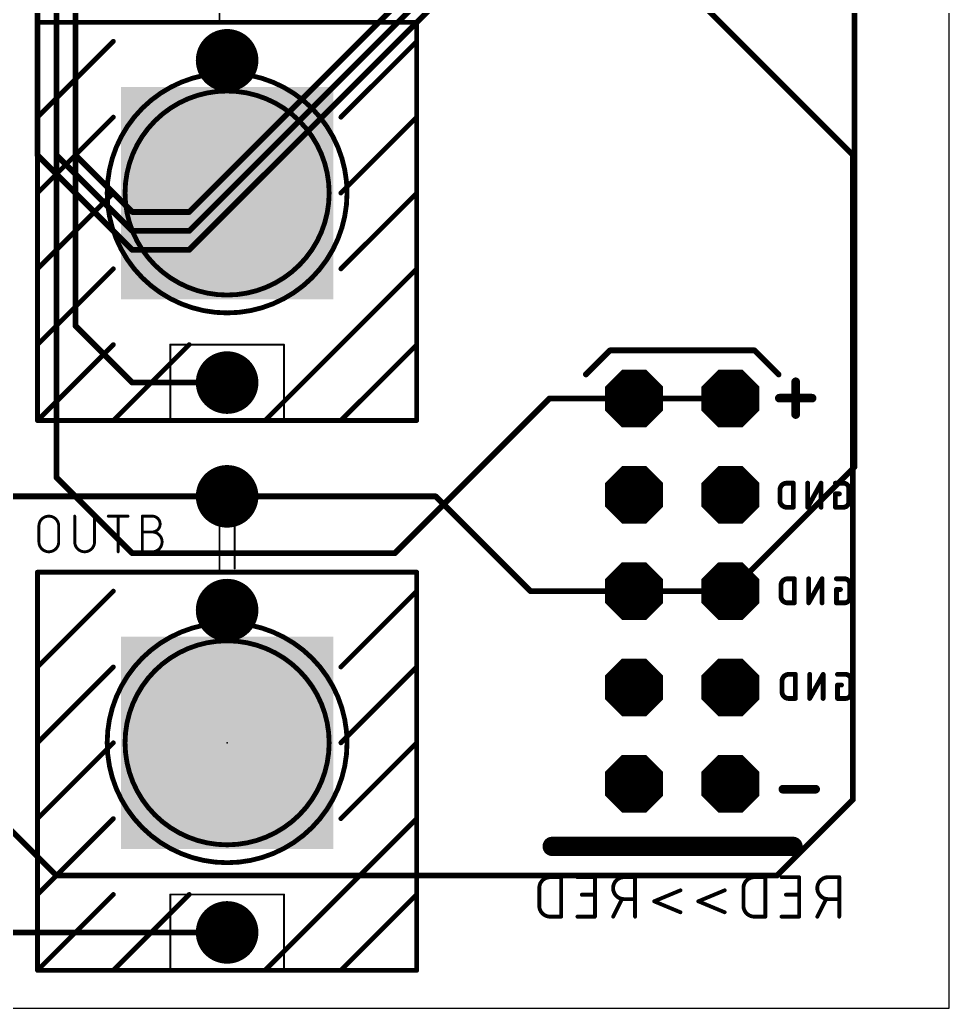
# Model space of a CAD drawing. Extents: x 0 to 39, y 0 to 99.
# Drawn here: x 14.53 to 39.04, y 0 to 26.07 of the extents above; entities that cross this region are included whole.
import ezdxf

# ---------------------------------------------------------------- set-up
doc = ezdxf.new("R2010")
doc.units = 0
for name, color, linetype in [('1', 12, 'CONTINUOUS'), ('16', 132, 'CONTINUOUS'), ('17', 110, 'CONTINUOUS'), ('20', 31, 'CONTINUOUS'), ('21', 253, 'CONTINUOUS'), ('22', 253, 'CONTINUOUS'), ('23', 53, 'CONTINUOUS'), ('24', 53, 'CONTINUOUS'), ('41', 12, 'CONTINUOUS'), ('51', 253, 'CONTINUOUS'), ('52', 253, 'CONTINUOUS')]:
    doc.layers.add(name, color=color, linetype=linetype)

# ---------------------------------------------------------------- blocks, each defined once
blk = doc.blocks.new('RECT')
blk.add_solid([(-0.5, -0.5), (0.5, -0.5), (-0.5, 0.5), (0.5, 0.5)])
blk = doc.blocks.new('ROUNDP')
at = {"const_width": 0.5}
blk.add_lwpolyline([(0, -0.25, 1), (0, 0.25, 1), (0, -0.25)], format="xyb", dxfattribs=at)
blk = doc.blocks.new('OCTAGONP')
at = {"const_width": 0.5}
blk.add_lwpolyline([(-0.25, -0.1036), (-0.25, 0.1036), (-0.1036, 0.25), (0.1036, 0.25), (0.25, 0.1036), (0.25, -0.1036), (0.1036, -0.25), (-0.1036, -0.25), (-0.25, -0.1036), (-0.25, 0.1036)], dxfattribs=at)

msp = doc.modelspace()

# ---------------------------------------------------------------- linework, layer by layer
at = {"layer": '1', "const_width": 0.1524}
for points in [[(15.5, 33), (15.5, 14)], [(16, 33), (16, 18)], [(29, 30), (36.5, 22.5)], [(36.5, 5.5), (36.5, 22.5)], [(16, 18), (17.5, 16.5)], [(17.5, 16.5), (20, 16.5)], [(24.42, 12), (28.5, 16.08)], [(30.73, 16.08), (28.5, 16.08)], [(33.27, 16.08), (30.73, 16.08)], [(15.5, 14), (17.5, 12)], [(17.5, 12), (24.42, 12)], [(15.5, 3.5), (12.31, 6.69)], [(34.5, 3.5), (36.5, 5.5)], [(34.5, 3.5), (15.5, 3.5)], [(20, 2), (14, 2)]]:
    msp.add_lwpolyline(points, dxfattribs=at)
at = {"layer": '1', "const_width": 0.0762}
for points in [[(36.5381, 22.5, 1), (36.4619, 22.5)], [(36.4731, 22.4731, 1), (36.5269, 22.5269)], [(15.9619, 18, 1), (16.0381, 18)], [(16.0269, 18.0269, 1), (15.9731, 17.9731)], [(17.5, 16.5381, 1), (17.5, 16.4619)], [(17.4731, 16.4731, 1), (17.5269, 16.5269)], [(20, 16.4619, 1), (20, 16.5381)], [(28.5, 16.1181, 1), (28.5, 16.0419)], [(28.5269, 16.0531, 1), (28.4731, 16.1069)], [(30.73, 16.1181, 1), (30.73, 16.0419)], [(30.73, 16.0419, 1), (30.73, 16.1181)], [(33.27, 16.0419, 1), (33.27, 16.1181)], [(15.4619, 14, 1), (15.5381, 14)], [(15.5269, 14.0269, 1), (15.4731, 13.9731)], [(17.5, 12.0381, 1), (17.5, 11.9619)], [(17.4731, 11.9731, 1), (17.5269, 12.0269)], [(24.3931, 12.0269, 1), (24.4469, 11.9731)], [(24.42, 11.9619, 1), (24.42, 12.0381)], [(36.4619, 5.5, 1), (36.5381, 5.5)], [(36.5269, 5.4731, 1), (36.4731, 5.5269)], [(15.5, 3.5381, 1), (15.5, 3.4619)], [(15.4731, 3.4731, 1), (15.5269, 3.5269)], [(34.4731, 3.5269, 1), (34.5269, 3.4731)], [(34.5, 3.4619, 1), (34.5, 3.5381)], [(20, 1.9619, 1), (20, 2.0381)]]:
    msp.add_lwpolyline(points, format="xyb", dxfattribs=at)
at = {"layer": '16', "const_width": 0.1524}
for points in [[(16, 63), (16, 22.5)], [(15.5, 62.5), (15.5, 22.5)], [(15, 62), (15, 22.5)], [(19, 20.5), (35, 36.5)], [(19, 20), (35.5, 36.5)], [(34, 36), (19, 21)], [(36.54, 14.27), (36.54, 31)], [(15, 22.5), (17.5, 20)], [(15.5, 22.5), (17.5, 20.5)], [(16, 22.5), (17.5, 21)], [(17.5, 21), (19, 21)], [(17.5, 20.5), (19, 20.5)], [(17.5, 20), (19, 20)], [(33.27, 11), (36.54, 14.27)], [(13, 13.5), (20, 13.5)], [(20, 13.5), (25.5, 13.5)], [(28, 11), (25.5, 13.5)], [(28, 11), (30.73, 11)], [(33.27, 11), (30.73, 11)]]:
    msp.add_lwpolyline(points, dxfattribs=at)
at = {"layer": '16', "const_width": 0.0762}
for points in [[(14.9619, 22.5, 1), (15.0381, 22.5)], [(15.0269, 22.5269, 1), (14.9731, 22.4731)], [(15.4619, 22.5, 1), (15.5381, 22.5)], [(15.5269, 22.5269, 1), (15.4731, 22.4731)], [(15.9619, 22.5, 1), (16.0381, 22.5)], [(16.0269, 22.5269, 1), (15.9731, 22.4731)], [(17.5, 21.0381, 1), (17.5, 20.9619)], [(17.4731, 20.9731, 1), (17.5269, 21.0269)], [(18.9731, 21.0269, 1), (19.0269, 20.9731)], [(19, 20.9619, 1), (19, 21.0381)], [(17.5, 20.5381, 1), (17.5, 20.4619)], [(17.4731, 20.4731, 1), (17.5269, 20.5269)], [(18.9731, 20.5269, 1), (19.0269, 20.4731)], [(19, 20.4619, 1), (19, 20.5381)], [(17.5, 20.0381, 1), (17.5, 19.9619)], [(19, 19.9619, 1), (19, 20.0381)], [(17.4731, 19.9731, 1), (17.5269, 20.0269)], [(18.9731, 20.0269, 1), (19.0269, 19.9731)], [(36.5669, 14.2431, 1), (36.5131, 14.2969)], [(36.5019, 14.27, 1), (36.5781, 14.27)], [(20, 13.5381, 1), (20, 13.4619)], [(20, 13.4619, 1), (20, 13.5381)], [(25.5269, 13.5269, 1), (25.4731, 13.4731)], [(25.5, 13.4619, 1), (25.5, 13.5381)], [(28, 11.0381, 1), (28, 10.9619)], [(27.9731, 10.9731, 1), (28.0269, 11.0269)], [(30.73, 11.0381, 1), (30.73, 10.9619)], [(30.73, 10.9619, 1), (30.73, 11.0381)], [(33.2431, 11.0269, 1), (33.2969, 10.9731)], [(33.27, 10.9619, 1), (33.27, 11.0381)]]:
    msp.add_lwpolyline(points, format="xyb", dxfattribs=at)
at = {"layer": '20'}
for p, q in [((39.04, 0), (39.04, 99.05)), ((0, 0), (39.04, 0))]:
    msp.add_line(p, q, dxfattribs=at)
at = {"layer": '21'}
for points, const_width in [([(15.0318, 26, 1), (14.9682, 26)], 0.0635), ([(15, 26.0317, 1), (15, 25.9683)], 0.0635), ([(25.0317, 26, 1), (24.9683, 26)], 0.0635), ([(25, 25.9683, 1), (25, 26.0317)], 0.0635), ([(17.0225, 25.4775, 1), (16.9775, 25.5225)], 0.0635), ([(25.0317, 25.5, 1), (24.9683, 25.5)], 0.0635), ([(25.0225, 25.4775, 1), (24.9775, 25.5225)], 0.0635), ([(24.9683, 25.5, 1), (25.0317, 25.5)], 0.0635), ([(20, 18.8093, 1), (20, 24.1907, 1), (20, 18.8093)], 0.127), ([(15.0318, 23.5, 1), (14.9682, 23.5)], 0.0635), ([(14.9775, 23.5225, 1), (15.0225, 23.4775)], 0.0635), ([(14.9682, 23.5, 1), (15.0318, 23.5)], 0.0635), ([(17.0225, 23.4775, 1), (16.9775, 23.5225)], 0.0635), ([(22.9775, 23.5225, 1), (23.0225, 23.4775)], 0.0635), ([(25.0317, 23.5, 1), (24.9683, 23.5)], 0.0635), ([(24.9683, 23.5, 1), (25.0317, 23.5)], 0.0635), ([(25.0225, 23.4775, 1), (24.9775, 23.5225)], 0.0635), ([(15.0318, 21.5, 1), (14.9682, 21.5)], 0.0635), ([(14.9775, 21.5225, 1), (15.0225, 21.4775)], 0.0635), ([(14.9682, 21.5, 1), (15.0318, 21.5)], 0.0635), ([(17.0225, 21.4775, 1), (16.9775, 21.5225)], 0.0635), ([(22.9775, 21.5225, 1), (23.0225, 21.4775)], 0.0635), ([(25.0317, 21.5, 1), (24.9683, 21.5)], 0.0635), ([(24.9683, 21.5, 1), (25.0317, 21.5)], 0.0635), ([(25.0225, 21.4775, 1), (24.9775, 21.5225)], 0.0635), ([(15.0318, 19.5, 1), (14.9682, 19.5)], 0.0635), ([(14.9775, 19.5225, 1), (15.0225, 19.4775)], 0.0635), ([(17.0225, 19.4775, 1), (16.9775, 19.5225)], 0.0635), ([(22.9775, 19.5225, 1), (23.0225, 19.4775)], 0.0635), ([(25.0317, 19.5, 1), (24.9683, 19.5)], 0.0635), ([(25.0225, 19.4775, 1), (24.9775, 19.5225)], 0.0635), ([(14.9682, 19.5, 1), (15.0318, 19.5)], 0.0635), ([(24.9683, 19.5, 1), (25.0317, 19.5)], 0.0635), ([(15.0318, 17.5, 1), (14.9682, 17.5)], 0.0635), ([(14.9775, 17.5225, 1), (15.0225, 17.4775)], 0.0635), ([(14.9682, 17.5, 1), (15.0318, 17.5)], 0.0635), ([(17.0225, 17.4775, 1), (16.9775, 17.5225)], 0.0635), ([(19.0225, 17.4775, 1), (18.9775, 17.5225)], 0.0635), ([(25.0317, 17.5, 1), (24.9683, 17.5)], 0.0635), ([(24.9683, 17.5, 1), (25.0317, 17.5)], 0.0635), ([(25.0225, 17.4775, 1), (24.9775, 17.5225)], 0.0635), ([(15, 15.5318, 1), (15, 15.4682)], 0.0635), ([(14.9775, 15.5225, 1), (15.0225, 15.4775)], 0.0635), ([(14.9682, 15.5, 1), (15.0318, 15.5)], 0.0635), ([(16.9775, 15.5225, 1), (17.0225, 15.4775)], 0.0635), ([(17, 15.5318, 1), (17, 15.4682)], 0.0635), ([(17, 15.4682, 1), (17, 15.5318)], 0.0635), ([(20.9775, 15.5225, 1), (21.0225, 15.4775)], 0.0635), ([(21, 15.5318, 1), (21, 15.4682)], 0.0635), ([(21, 15.4682, 1), (21, 15.5318)], 0.0635), ([(22.9775, 15.5225, 1), (23.0225, 15.4775)], 0.0635), ([(23, 15.5318, 1), (23, 15.4682)], 0.0635), ([(23, 15.4682, 1), (23, 15.5318)], 0.0635), ([(24.9683, 15.5, 1), (25.0317, 15.5)], 0.0635), ([(25, 15.4682, 1), (25, 15.5318)], 0.0635), ([(15.5602, 12.7168, 1), (15.0381, 12.7168)], 0.0762), ([(16.002, 12.9779, 1), (15.9639, 12.9779)], 0.0381), ([(16.5241, 12.9779, 1), (16.486, 12.9779)], 0.0381), ([(16.8669, 12.997, 1), (16.8669, 12.9588)], 0.0381), ([(17.147, 12.9779, 1), (17.1089, 12.9779)], 0.0381), ([(17.389, 12.9588, 1), (17.389, 12.997)], 0.0381), ([(17.7639, 12.997, 1), (17.7639, 12.9588)], 0.0381), ([(17.783, 12.9779, 1), (17.7449, 12.9779)], 0.0381), ([(18.025, 12.997, 1), (18.025, 12.9588)], 0.0381), ([(18.025, 12.5602, 1), (18.025, 12.9779)], 0.0762), ([(18.025, 12.9588, 1), (18.025, 12.997)], 0.0381), ([(15.0572, 12.7168, 1), (15.0191, 12.7168)], 0.0381), ([(15.0191, 12.7168, 1), (15.0572, 12.7168)], 0.0381), ([(15.5793, 12.7168, 1), (15.5412, 12.7168)], 0.0381), ([(15.5412, 12.7168, 1), (15.5793, 12.7168)], 0.0381), ([(17.7639, 12.5793, 1), (17.7639, 12.5412)], 0.0381), ([(18.025, 12.0381, 1), (18.025, 12.5602)], 0.0762), ([(18.025, 12.5793, 1), (18.025, 12.5412)], 0.0381), ([(18.025, 12.5793, 1), (18.025, 12.5412)], 0.0381), ([(18.025, 12.5412, 1), (18.025, 12.5793)], 0.0381), ([(15.0381, 12.2992, 1), (15.5602, 12.2992)], 0.0762), ([(15.0571, 12.2992, 1), (15.019, 12.2992)], 0.0381), ([(15.0191, 12.2992, 1), (15.0572, 12.2992)], 0.0381), ([(15.5793, 12.2992, 1), (15.5412, 12.2992)], 0.0381), ([(15.5412, 12.2992, 1), (15.5793, 12.2992)], 0.0381), ([(16.002, 12.2992, 1), (15.9639, 12.2992)], 0.0381), ([(15.9639, 12.2992, 1), (16.002, 12.2992)], 0.0381), ([(15.983, 12.2992, 1), (16.5051, 12.2992)], 0.0762), ([(16.5241, 12.2992, 1), (16.486, 12.2992)], 0.0381), ([(16.486, 12.2992, 1), (16.5241, 12.2992)], 0.0381), ([(17.1089, 12.0381, 1), (17.147, 12.0381)], 0.0381), ([(17.7639, 12.0572, 1), (17.7639, 12.0191)], 0.0381), ([(17.7449, 12.0381, 1), (17.783, 12.0381)], 0.0381), ([(18.025, 12.0571, 1), (18.025, 12.019)], 0.0381), ([(18.025, 12.0191, 1), (18.025, 12.0572)], 0.0381), ([(15.0318, 11.5, 1), (14.9682, 11.5)], 0.0635), ([(15, 11.5318, 1), (15, 11.4682)], 0.0635), ([(25.0317, 11.5, 1), (24.9683, 11.5)], 0.0635), ([(25, 11.4682, 1), (25, 11.5318)], 0.0635), ([(17.0225, 10.9775, 1), (16.9775, 11.0225)], 0.0635), ([(25.0317, 11, 1), (24.9683, 11)], 0.0635), ([(24.9683, 11, 1), (25.0317, 11)], 0.0635), ([(25.0225, 10.9775, 1), (24.9775, 11.0225)], 0.0635), ([(20, 4.3093, 1), (20, 9.6907, 1), (20, 4.3093)], 0.127), ([(15.0318, 9, 1), (14.9682, 9)], 0.0635), ([(14.9775, 9.0225, 1), (15.0225, 8.9775)], 0.0635), ([(14.9682, 9, 1), (15.0318, 9)], 0.0635), ([(17.0225, 8.9775, 1), (16.9775, 9.0225)], 0.0635), ([(22.9775, 9.0225, 1), (23.0225, 8.9775)], 0.0635), ([(25.0317, 9, 1), (24.9683, 9)], 0.0635), ([(24.9683, 9, 1), (25.0317, 9)], 0.0635), ([(25.0225, 8.9775, 1), (24.9775, 9.0225)], 0.0635), ([(15.0318, 7, 1), (14.9682, 7)], 0.0635), ([(14.9775, 7.0225, 1), (15.0225, 6.9775)], 0.0635), ([(17.0225, 6.9775, 1), (16.9775, 7.0225)], 0.0635), ([(22.9775, 7.0225, 1), (23.0225, 6.9775)], 0.0635), ([(25.0317, 7, 1), (24.9683, 7)], 0.0635), ([(25.0225, 6.9775, 1), (24.9775, 7.0225)], 0.0635), ([(14.9682, 7, 1), (15.0318, 7)], 0.0635), ([(24.9683, 7, 1), (25.0317, 7)], 0.0635), ([(15.0318, 5, 1), (14.9682, 5)], 0.0635), ([(14.9775, 5.0225, 1), (15.0225, 4.9775)], 0.0635), ([(14.9682, 5, 1), (15.0318, 5)], 0.0635), ([(17.0225, 4.9775, 1), (16.9775, 5.0225)], 0.0635), ([(22.9775, 5.0225, 1), (23.0225, 4.9775)], 0.0635), ([(25.0317, 5, 1), (24.9683, 5)], 0.0635), ([(24.9683, 5, 1), (25.0317, 5)], 0.0635), ([(25.0225, 4.9775, 1), (24.9775, 5.0225)], 0.0635), ([(15.0318, 3, 1), (14.9682, 3)], 0.0635), ([(14.9775, 3.0225, 1), (15.0225, 2.9775)], 0.0635), ([(14.9682, 3, 1), (15.0318, 3)], 0.0635), ([(17.0225, 2.9775, 1), (16.9775, 3.0225)], 0.0635), ([(19.0225, 2.9775, 1), (18.9775, 3.0225)], 0.0635), ([(25.0317, 3, 1), (24.9683, 3)], 0.0635), ([(24.9683, 3, 1), (25.0317, 3)], 0.0635), ([(25.0225, 2.9775, 1), (24.9775, 3.0225)], 0.0635), ([(14.9775, 1.0225, 1), (15.0225, 0.9775)], 0.0635), ([(15, 1.0317, 1), (15, 0.9683)], 0.0635), ([(16.9775, 1.0225, 1), (17.0225, 0.9775)], 0.0635), ([(17, 1.0317, 1), (17, 0.9683)], 0.0635), ([(17, 0.9683, 1), (17, 1.0317)], 0.0635), ([(20.9775, 1.0225, 1), (21.0225, 0.9775)], 0.0635), ([(21, 1.0317, 1), (21, 0.9683)], 0.0635), ([(21, 0.9683, 1), (21, 1.0317)], 0.0635), ([(22.9775, 1.0225, 1), (23.0225, 0.9775)], 0.0635), ([(23, 1.0317, 1), (23, 0.9683)], 0.0635), ([(23, 0.9683, 1), (23, 1.0317)], 0.0635), ([(25, 0.9683, 1), (25, 1.0317)], 0.0635), ([(14.9682, 1, 1), (15.0318, 1)], 0.0635), ([(24.9683, 1, 1), (25.0317, 1)], 0.0635)]:
    msp.add_lwpolyline(points, format="xyb", dxfattribs=dict(at, const_width=const_width))
for points, const_width in [([(15, 23.5), (15, 26)], 0.127), ([(15, 26), (25, 26)], 0.127), ([(25, 26), (25, 25.5)], 0.127), ([(17, 25.5), (15, 23.5)], 0.127), ([(23, 23.5), (25, 25.5)], 0.127), ([(25, 25.5), (25, 23.5)], 0.127), ([(15, 21.5), (15, 23.5)], 0.127), ([(17, 23.5), (15, 21.5)], 0.127), ([(23, 21.5), (25, 23.5)], 0.127), ([(25, 23.5), (25, 21.5)], 0.127), ([(15, 19.5), (15, 21.5)], 0.127), ([(17, 21.5), (15, 19.5)], 0.127), ([(23, 19.5), (25, 21.5)], 0.127), ([(25, 21.5), (25, 19.5)], 0.127), ([(15, 17.5), (15, 19.5)], 0.127), ([(17, 19.5), (15, 17.5)], 0.127), ([(21, 15.5), (25, 19.5)], 0.127), ([(25, 19.5), (25, 17.5)], 0.127), ([(15, 15.5), (15, 17.5)], 0.127), ([(17, 17.5), (15, 15.5)], 0.127), ([(17, 15.5), (19, 17.5)], 0.127), ([(25, 17.5), (23, 15.5)], 0.127), ([(25, 17.5), (25, 15.5)], 0.127), ([(17, 15.5), (15, 15.5)], 0.127), ([(21, 15.5), (17, 15.5)], 0.127), ([(23, 15.5), (21, 15.5)], 0.127), ([(25, 15.5), (23, 15.5)], 0.127), ([(15.983, 12.9779), (15.983, 12.2992)], 0.0762), ([(16.5051, 12.2992), (16.5051, 12.9779)], 0.0762), ([(16.8669, 12.9779), (17.389, 12.9779)], 0.0762), ([(17.128, 12.0381), (17.128, 12.9779)], 0.0762), ([(17.7639, 12.0381), (17.7639, 12.9779)], 0.0762), ([(17.7639, 12.9779), (18.025, 12.9779)], 0.0762), ([(15.0381, 12.2992), (15.0381, 12.7168)], 0.0762), ([(15.5602, 12.7168), (15.5602, 12.2992)], 0.0762), ([(17.7639, 12.5602), (18.025, 12.5602)], 0.0762), ([(18.025, 12.0381), (17.7639, 12.0381)], 0.0762), ([(15, 9), (15, 11.5)], 0.127), ([(15, 11.5), (25, 11.5)], 0.127), ([(25, 11.5), (25, 11)], 0.127), ([(17, 11), (15, 9)], 0.127), ([(23, 9), (25, 11)], 0.127), ([(25, 11), (25, 9)], 0.127), ([(15, 7), (15, 9)], 0.127), ([(17, 9), (15, 7)], 0.127), ([(23, 7), (25, 9)], 0.127), ([(25, 9), (25, 7)], 0.127), ([(15, 5), (15, 7)], 0.127), ([(17, 7), (15, 5)], 0.127), ([(23, 5), (25, 7)], 0.127), ([(25, 7), (25, 5)], 0.127), ([(15, 3), (15, 5)], 0.127), ([(17, 5), (15, 3)], 0.127), ([(21, 1), (25, 5)], 0.127), ([(25, 5), (25, 3)], 0.127), ([(15, 1), (15, 3)], 0.127), ([(17, 3), (15, 1)], 0.127), ([(17, 1), (19, 3)], 0.127), ([(25, 3), (23, 1)], 0.127), ([(25, 3), (25, 1)], 0.127), ([(17, 1), (15, 1)], 0.127), ([(21, 1), (17, 1)], 0.127), ([(23, 1), (21, 1)], 0.127), ([(25, 1), (23, 1)], 0.127)]:
    msp.add_lwpolyline(points, dxfattribs=dict(at, const_width=const_width))
at = {"layer": '22'}
for points, const_width in [([(30.095, 17.35), (29.46, 16.715)], 0.1524), ([(33.905, 17.35), (30.095, 17.35)], 0.1524), ([(34.54, 16.715), (33.905, 17.35)], 0.1524), ([(34.9917, 15.6577), (34.9917, 16.5213)], 0.2286), ([(34.5599, 16.0895), (35.4235, 16.0895)], 0.2286), ([(34.929, 13.8476), (34.7526, 13.8476)], 0.127), ([(34.929, 13.2126), (34.929, 13.8476)], 0.127), ([(35.6605, 13.8476), (35.3077, 13.2126)], 0.127), ([(35.3077, 13.2126), (35.3077, 13.8476)], 0.127), ([(35.6605, 13.2126), (35.6605, 13.8476)], 0.127), ([(36.2509, 13.8476), (36.0393, 13.8476)], 0.127), ([(34.5762, 13.6712), (34.5762, 13.3889)], 0.127), ([(36.1451, 13.5653), (36.0393, 13.5653)], 0.127), ([(36.0393, 13.5653), (36.0393, 13.2126)], 0.127), ([(36.392, 13.3537), (36.392, 13.7064)], 0.127), ([(34.7526, 13.2126), (34.929, 13.2126)], 0.127), ([(36.0393, 13.2126), (36.2509, 13.2126)], 0.127), ([(34.6035, 11.1497), (34.6035, 10.8675)], 0.127), ([(34.9563, 11.3261), (34.7799, 11.3261)], 0.127), ([(34.9563, 10.6911), (34.9563, 11.3261)], 0.127), ([(35.6878, 11.3261), (35.335, 10.6911)], 0.127), ([(35.335, 10.6911), (35.335, 11.3261)], 0.127), ([(35.6878, 10.6911), (35.6878, 11.3261)], 0.127), ([(36.2782, 11.3261), (36.0665, 11.3261)], 0.127), ([(36.4193, 10.8322), (36.4193, 11.185)], 0.127), ([(36.1724, 11.0439), (36.0665, 11.0439)], 0.127), ([(36.0665, 11.0439), (36.0665, 10.6911)], 0.127), ([(34.7799, 10.6911), (34.9563, 10.6911)], 0.127), ([(36.0665, 10.6911), (36.2782, 10.6911)], 0.127), ([(34.9836, 8.8046), (34.8072, 8.8046)], 0.127), ([(34.9836, 8.1696), (34.9836, 8.8046)], 0.127), ([(35.7151, 8.8046), (35.3623, 8.1696)], 0.127), ([(35.3623, 8.1696), (35.3623, 8.8046)], 0.127), ([(35.7151, 8.1696), (35.7151, 8.8046)], 0.127), ([(36.3055, 8.8046), (36.0938, 8.8046)], 0.127), ([(34.6308, 8.6282), (34.6308, 8.346)], 0.127), ([(36.4466, 8.3107), (36.4466, 8.6635)], 0.127), ([(36.1997, 8.5224), (36.0938, 8.5224)], 0.127), ([(36.0938, 8.5224), (36.0938, 8.1696)], 0.127), ([(34.8072, 8.1696), (34.9836, 8.1696)], 0.127), ([(36.0938, 8.1696), (36.3055, 8.1696)], 0.127), ([(35.5179, 5.7758), (34.6543, 5.7758)], 0.2286), ([(34.921, 4.269), (28.571, 4.269)], 0.508), ([(28.8092, 3.4562), (28.5199, 3.4562)], 0.1016), ([(28.8092, 2.4148), (28.8092, 3.4562)], 0.1016), ([(29.6985, 3.4562), (29.2357, 3.4562)], 0.1016), ([(29.6985, 2.4148), (29.6985, 3.4562)], 0.1016), ([(30.7567, 3.4562), (30.4674, 3.4562)], 0.1016), ([(30.7567, 2.4148), (30.7567, 3.4562)], 0.1016), ([(34.1927, 3.4562), (33.9034, 3.4562)], 0.1016), ([(34.1927, 2.4148), (34.1927, 3.4562)], 0.1016), ([(35.0821, 3.4562), (34.6192, 3.4562)], 0.1016), ([(35.0821, 2.4148), (35.0821, 3.4562)], 0.1016), ([(36.1402, 3.4562), (35.8509, 3.4562)], 0.1016), ([(36.1402, 2.4148), (36.1402, 3.4562)], 0.1016), ([(28.2306, 3.1669), (28.2306, 2.7041)], 0.1016), ([(31.9531, 3.1091), (31.2588, 2.8198)], 0.1016), ([(33.119, 3.1091), (32.4247, 2.8198)], 0.1016), ([(33.6141, 3.1669), (33.6141, 2.7041)], 0.1016), ([(29.6985, 2.9934), (29.3514, 2.9934)], 0.1016), ([(30.1781, 2.4148), (30.4096, 2.8776)], 0.1016), ([(30.4674, 2.8776), (30.7567, 2.8776)], 0.1016), ([(31.2588, 2.8198), (31.9531, 2.5305)], 0.1016), ([(32.4247, 2.8198), (33.119, 2.5305)], 0.1016), ([(35.0821, 2.9934), (34.7349, 2.9934)], 0.1016), ([(35.5616, 2.4148), (35.7931, 2.8776)], 0.1016), ([(35.8509, 2.8776), (36.1402, 2.8776)], 0.1016), ([(28.5199, 2.4148), (28.8092, 2.4148)], 0.1016), ([(29.2357, 2.4148), (29.6985, 2.4148)], 0.1016), ([(33.9034, 2.4148), (34.1927, 2.4148)], 0.1016), ([(34.6192, 2.4148), (35.0821, 2.4148)], 0.1016)]:
    msp.add_lwpolyline(points, dxfattribs=dict(at, const_width=const_width))
for points, const_width in [([(30.095, 17.3881, 1), (30.095, 17.3119)], 0.0762), ([(30.1219, 17.3231, 1), (30.0681, 17.3769)], 0.0762), ([(33.9319, 17.3769, 1), (33.8781, 17.3231)], 0.0762), ([(33.905, 17.3119, 1), (33.905, 17.3881)], 0.0762), ([(29.4331, 16.7419, 1), (29.4869, 16.6881)], 0.0762), ([(34.5131, 16.6881, 1), (34.5669, 16.7419)], 0.0762), ([(35.0488, 16.5213, 1), (34.9345, 16.5213)], 0.1143), ([(34.5599, 16.1467, 1), (34.5599, 16.0324)], 0.1143), ([(35.4235, 16.0324, 1), (35.4235, 16.1467)], 0.1143), ([(34.9345, 15.6577, 1), (35.0488, 15.6577)], 0.1143), ([(34.7526, 13.8476, 0.4142), (34.5762, 13.6712)], 0.127), ([(34.7526, 13.8793, 1), (34.7526, 13.8158)], 0.0635), ([(34.7526, 13.8158, 1), (34.7526, 13.8793)], 0.0635), ([(34.9607, 13.8476, 1), (34.8972, 13.8476)], 0.0635), ([(34.929, 13.8158, 1), (34.929, 13.8793)], 0.0635), ([(35.3395, 13.8476, 1), (35.276, 13.8476)], 0.0635), ([(35.6923, 13.8476, 1), (35.6288, 13.8476)], 0.0635), ([(35.6883, 13.8321, 1), (35.6328, 13.863)], 0.0635), ([(36.0393, 13.8793, 1), (36.0393, 13.8158)], 0.0635), ([(36.392, 13.7064, 0.4142), (36.2509, 13.8476)], 0.127), ([(36.2509, 13.8793, 1), (36.2509, 13.8158)], 0.0635), ([(36.2509, 13.8158, 1), (36.2509, 13.8793)], 0.0635), ([(34.608, 13.6712, 1), (34.5445, 13.6712)], 0.0635), ([(34.5445, 13.6712, 1), (34.608, 13.6712)], 0.0635), ([(36.071, 13.5653, 1), (36.0075, 13.5653)], 0.0635), ([(36.0393, 13.5971, 1), (36.0393, 13.5336)], 0.0635), ([(36.1451, 13.5336, 1), (36.1451, 13.5971)], 0.0635), ([(36.4238, 13.7064, 1), (36.3603, 13.7064)], 0.0635), ([(36.3603, 13.7064, 1), (36.4238, 13.7064)], 0.0635), ([(34.5762, 13.3889, 0.4142), (34.7526, 13.2126)], 0.127), ([(34.608, 13.3889, 1), (34.5445, 13.3889)], 0.0635), ([(34.5445, 13.3889, 1), (34.608, 13.3889)], 0.0635), ([(36.2509, 13.2126, 0.4142), (36.392, 13.3537)], 0.127), ([(36.4238, 13.3537, 1), (36.3603, 13.3537)], 0.0635), ([(36.3603, 13.3537, 1), (36.4238, 13.3537)], 0.0635), ([(34.7526, 13.2443, 1), (34.7526, 13.1808)], 0.0635), ([(34.7526, 13.1808, 1), (34.7526, 13.2443)], 0.0635), ([(34.8972, 13.2126, 1), (34.9607, 13.2126)], 0.0635), ([(34.929, 13.1808, 1), (34.929, 13.2443)], 0.0635), ([(35.28, 13.228, 1), (35.3355, 13.1971)], 0.0635), ([(35.276, 13.2126, 1), (35.3395, 13.2126)], 0.0635), ([(35.6288, 13.2126, 1), (35.6923, 13.2126)], 0.0635), ([(36.0075, 13.2126, 1), (36.071, 13.2126)], 0.0635), ([(36.0393, 13.2443, 1), (36.0393, 13.1808)], 0.0635), ([(36.2509, 13.2443, 1), (36.2509, 13.1808)], 0.0635), ([(36.2509, 13.1808, 1), (36.2509, 13.2443)], 0.0635), ([(34.7799, 11.3261, 0.4142), (34.6035, 11.1497)], 0.127), ([(34.6353, 11.1497, 1), (34.5718, 11.1497)], 0.0635), ([(34.7799, 11.3578, 1), (34.7799, 11.2943)], 0.0635), ([(34.7799, 11.2943, 1), (34.7799, 11.3578)], 0.0635), ([(34.988, 11.3261, 1), (34.9245, 11.3261)], 0.0635), ([(34.9563, 11.2943, 1), (34.9563, 11.3578)], 0.0635), ([(35.3668, 11.3261, 1), (35.3033, 11.3261)], 0.0635), ([(35.7195, 11.3261, 1), (35.656, 11.3261)], 0.0635), ([(35.7155, 11.3107, 1), (35.66, 11.3415)], 0.0635), ([(36.0665, 11.3578, 1), (36.0665, 11.2943)], 0.0635), ([(36.4193, 11.185, 0.4142), (36.2782, 11.3261)], 0.127), ([(36.2782, 11.3578, 1), (36.2782, 11.2943)], 0.0635), ([(36.2782, 11.2943, 1), (36.2782, 11.3578)], 0.0635), ([(36.4511, 11.185, 1), (36.3876, 11.185)], 0.0635), ([(36.3876, 11.185, 1), (36.4511, 11.185)], 0.0635), ([(34.5717, 11.1497, 1), (34.6352, 11.1497)], 0.0635), ([(36.0983, 11.0439, 1), (36.0348, 11.0439)], 0.0635), ([(36.0665, 11.0756, 1), (36.0665, 11.0121)], 0.0635), ([(36.1724, 11.0121, 1), (36.1724, 11.0756)], 0.0635), ([(34.6035, 10.8675, 0.4142), (34.7799, 10.6911)], 0.127), ([(34.6353, 10.8675, 1), (34.5718, 10.8675)], 0.0635), ([(34.5718, 10.8675, 1), (34.6353, 10.8675)], 0.0635), ([(34.7799, 10.7228, 1), (34.7799, 10.6593)], 0.0635), ([(34.7799, 10.6593, 1), (34.7799, 10.7228)], 0.0635), ([(34.9245, 10.6911, 1), (34.988, 10.6911)], 0.0635), ([(34.9563, 10.6593, 1), (34.9563, 10.7228)], 0.0635), ([(35.3033, 10.6911, 1), (35.3668, 10.6911)], 0.0635), ([(35.3073, 10.7065, 1), (35.3628, 10.6757)], 0.0635), ([(35.656, 10.6911, 1), (35.7195, 10.6911)], 0.0635), ([(36.0665, 10.7228, 1), (36.0665, 10.6593)], 0.0635), ([(36.0348, 10.6911, 1), (36.0983, 10.6911)], 0.0635), ([(36.2782, 10.6911, 0.4142), (36.4193, 10.8322)], 0.127), ([(36.2782, 10.7228, 1), (36.2782, 10.6593)], 0.0635), ([(36.2782, 10.6593, 1), (36.2782, 10.7228)], 0.0635), ([(36.4511, 10.8322, 1), (36.3876, 10.8322)], 0.0635), ([(36.3876, 10.8322, 1), (36.4511, 10.8322)], 0.0635), ([(34.8072, 8.8046, 0.4142), (34.6308, 8.6282)], 0.127), ([(34.8072, 8.8363, 1), (34.8072, 8.7728)], 0.0635), ([(34.8072, 8.7728, 1), (34.8072, 8.8363)], 0.0635), ([(35.0153, 8.8046, 1), (34.9518, 8.8046)], 0.0635), ([(34.9836, 8.7728, 1), (34.9836, 8.8363)], 0.0635), ([(35.3941, 8.8046, 1), (35.3306, 8.8046)], 0.0635), ([(35.7468, 8.8046, 1), (35.6833, 8.8046)], 0.0635), ([(35.7428, 8.7892, 1), (35.6873, 8.82)], 0.0635), ([(36.0938, 8.8363, 1), (36.0938, 8.7728)], 0.0635), ([(36.4466, 8.6635, 0.4142), (36.3055, 8.8046)], 0.127), ([(36.3055, 8.8363, 1), (36.3055, 8.7728)], 0.0635), ([(36.3055, 8.7728, 1), (36.3055, 8.8363)], 0.0635), ([(34.6625, 8.6282, 1), (34.599, 8.6282)], 0.0635), ([(34.599, 8.6282, 1), (34.6625, 8.6282)], 0.0635), ([(36.4783, 8.6635, 1), (36.4148, 8.6635)], 0.0635), ([(36.4148, 8.6635, 1), (36.4783, 8.6635)], 0.0635), ([(34.6625, 8.346, 1), (34.599, 8.346)], 0.0635), ([(34.599, 8.346, 1), (34.6625, 8.346)], 0.0635), ([(34.6308, 8.346, 0.4142), (34.8072, 8.1696)], 0.127), ([(36.1256, 8.5224, 1), (36.0621, 8.5224)], 0.0635), ([(36.0938, 8.5541, 1), (36.0938, 8.4906)], 0.0635), ([(36.1997, 8.4906, 1), (36.1997, 8.5541)], 0.0635), ([(36.3055, 8.1696, 0.4142), (36.4466, 8.3107)], 0.127), ([(36.4783, 8.3107, 1), (36.4148, 8.3107)], 0.0635), ([(36.4148, 8.3107, 1), (36.4783, 8.3107)], 0.0635), ([(34.8072, 8.2013, 1), (34.8072, 8.1378)], 0.0635), ([(34.8072, 8.1378, 1), (34.8072, 8.2013)], 0.0635), ([(34.9518, 8.1696, 1), (35.0153, 8.1696)], 0.0635), ([(34.9836, 8.1378, 1), (34.9836, 8.2013)], 0.0635), ([(35.3345, 8.185, 1), (35.3901, 8.1542)], 0.0635), ([(35.3306, 8.1696, 1), (35.3941, 8.1696)], 0.0635), ([(35.6833, 8.1696, 1), (35.7468, 8.1696)], 0.0635), ([(36.0938, 8.2013, 1), (36.0938, 8.1378)], 0.0635), ([(36.0621, 8.1696, 1), (36.1256, 8.1696)], 0.0635), ([(36.3055, 8.2013, 1), (36.3055, 8.1378)], 0.0635), ([(36.3055, 8.1378, 1), (36.3055, 8.2013)], 0.0635), ([(34.6543, 5.833, 1), (34.6543, 5.7187)], 0.1143), ([(35.5179, 5.7187, 1), (35.5179, 5.833)], 0.1143), ([(28.571, 4.396, 1), (28.571, 4.142)], 0.254), ([(34.921, 4.142, 1), (34.921, 4.396)], 0.254), ([(28.5199, 3.4562, 0.4142), (28.2306, 3.1669)], 0.1016), ([(28.5199, 3.4816, 1), (28.5199, 3.4308)], 0.0508), ([(28.5199, 3.4308, 1), (28.5199, 3.4816)], 0.0508), ([(28.8346, 3.4562, 1), (28.7838, 3.4562)], 0.0508), ([(28.8092, 3.4308, 1), (28.8092, 3.4816)], 0.0508), ([(29.2357, 3.4816, 1), (29.2357, 3.4308)], 0.0508), ([(29.7239, 3.4562, 1), (29.6731, 3.4562)], 0.0508), ([(29.6985, 3.4308, 1), (29.6985, 3.4816)], 0.0508), ([(30.4674, 3.4562, 1), (30.4674, 2.8776)], 0.1016), ([(30.4674, 3.4816, 1), (30.4674, 3.4308)], 0.0508), ([(30.4674, 3.4308, 1), (30.4674, 3.4816)], 0.0508), ([(30.7821, 3.4562, 1), (30.7313, 3.4562)], 0.0508), ([(30.7567, 3.4308, 1), (30.7567, 3.4816)], 0.0508), ([(33.9034, 3.4562, 0.4142), (33.6141, 3.1669)], 0.1016), ([(33.9034, 3.4816, 1), (33.9034, 3.4308)], 0.0508), ([(33.9034, 3.4308, 1), (33.9034, 3.4816)], 0.0508), ([(34.2181, 3.4562, 1), (34.1673, 3.4562)], 0.0508), ([(34.1927, 3.4308, 1), (34.1927, 3.4816)], 0.0508), ([(34.6192, 3.4816, 1), (34.6192, 3.4308)], 0.0508), ([(35.1075, 3.4562, 1), (35.0567, 3.4562)], 0.0508), ([(35.0821, 3.4308, 1), (35.0821, 3.4816)], 0.0508), ([(35.8509, 3.4562, 1), (35.8509, 2.8776)], 0.1016), ([(35.8509, 3.4816, 1), (35.8509, 3.4308)], 0.0508), ([(35.8509, 3.4308, 1), (35.8509, 3.4816)], 0.0508), ([(36.1656, 3.4562, 1), (36.1148, 3.4562)], 0.0508), ([(36.1402, 3.4308, 1), (36.1402, 3.4816)], 0.0508), ([(28.256, 3.1669, 1), (28.2052, 3.1669)], 0.0508), ([(28.2052, 3.1669, 1), (28.256, 3.1669)], 0.0508), ([(31.9629, 3.0856, 1), (31.9433, 3.1325)], 0.0508), ([(33.1287, 3.0856, 1), (33.1092, 3.1325)], 0.0508), ([(33.6395, 3.1669, 1), (33.5887, 3.1669)], 0.0508), ([(33.5887, 3.1669, 1), (33.6395, 3.1669)], 0.0508), ([(29.3514, 3.0188, 1), (29.3514, 2.968)], 0.0508), ([(29.6985, 2.968, 1), (29.6985, 3.0188)], 0.0508), ([(30.4323, 2.8663, 1), (30.3868, 2.889)], 0.0508), ([(30.4674, 2.903, 1), (30.4674, 2.8522)], 0.0508), ([(30.4674, 2.8522, 1), (30.4674, 2.903)], 0.0508), ([(30.7567, 2.8522, 1), (30.7567, 2.903)], 0.0508), ([(31.2686, 2.8432, 1), (31.2491, 2.7963)], 0.0508), ([(31.2491, 2.8432, 1), (31.2686, 2.7963)], 0.0508), ([(32.4345, 2.8432, 1), (32.4149, 2.7963)], 0.0508), ([(32.4149, 2.8432, 1), (32.4345, 2.7963)], 0.0508), ([(34.7349, 3.0188, 1), (34.7349, 2.968)], 0.0508), ([(35.0821, 2.968, 1), (35.0821, 3.0188)], 0.0508), ([(35.8158, 2.8663, 1), (35.7704, 2.889)], 0.0508), ([(35.8509, 2.903, 1), (35.8509, 2.8522)], 0.0508), ([(35.8509, 2.8522, 1), (35.8509, 2.903)], 0.0508), ([(36.1402, 2.8522, 1), (36.1402, 2.903)], 0.0508), ([(28.2306, 2.7041, 0.4142), (28.5199, 2.4148)], 0.1016), ([(28.256, 2.7041, 1), (28.2052, 2.7041)], 0.0508), ([(28.2052, 2.7041, 1), (28.256, 2.7041)], 0.0508), ([(33.6141, 2.7041, 0.4142), (33.9034, 2.4148)], 0.1016), ([(33.6395, 2.7041, 1), (33.5887, 2.7041)], 0.0508), ([(33.5887, 2.7041, 1), (33.6395, 2.7041)], 0.0508), ([(28.5199, 2.4402, 1), (28.5199, 2.3894)], 0.0508), ([(28.5199, 2.3894, 1), (28.5199, 2.4402)], 0.0508), ([(28.7838, 2.4148, 1), (28.8346, 2.4148)], 0.0508), ([(28.8092, 2.3894, 1), (28.8092, 2.4402)], 0.0508), ([(29.2357, 2.4402, 1), (29.2357, 2.3894)], 0.0508), ([(29.6731, 2.4148, 1), (29.7239, 2.4148)], 0.0508), ([(29.6985, 2.3894, 1), (29.6985, 2.4402)], 0.0508), ([(30.1554, 2.4262, 1), (30.2008, 2.4034)], 0.0508), ([(30.7313, 2.4148, 1), (30.7821, 2.4148)], 0.0508), ([(31.9433, 2.5071, 1), (31.9629, 2.554)], 0.0508), ([(33.1092, 2.5071, 1), (33.1287, 2.554)], 0.0508), ([(33.9034, 2.4402, 1), (33.9034, 2.3894)], 0.0508), ([(33.9034, 2.3894, 1), (33.9034, 2.4402)], 0.0508), ([(34.1673, 2.4148, 1), (34.2181, 2.4148)], 0.0508), ([(34.1927, 2.3894, 1), (34.1927, 2.4402)], 0.0508), ([(34.6192, 2.4402, 1), (34.6192, 2.3894)], 0.0508), ([(35.0567, 2.4148, 1), (35.1075, 2.4148)], 0.0508), ([(35.0821, 2.3894, 1), (35.0821, 2.4402)], 0.0508), ([(35.5389, 2.4262, 1), (35.5844, 2.4034)], 0.0508), ([(36.1148, 2.4148, 1), (36.1656, 2.4148)], 0.0508)]:
    msp.add_lwpolyline(points, format="xyb", dxfattribs=dict(at, const_width=const_width))
at = {"layer": '23'}
for p in [(20, 21.5), (20, 7)]:
    msp.add_point(p, dxfattribs=at)
at = {"layer": '24'}
msp.add_point((32, 11), dxfattribs=at)
at = {"layer": '51', "const_width": 0.0508}
for points in [[(19.8, 28.2), (19.8, 26)], [(19.8, 26), (15, 26)], [(15, 26), (15, 15.5)], [(25, 26), (19.8, 26)], [(25, 15.5), (25, 26)], [(21.5, 17.5), (18.5, 17.5)], [(18.5, 17.5), (18.5, 15.5)], [(21.5, 15.5), (21.5, 17.5)], [(18.5, 15.5), (15, 15.5)], [(21.5, 15.5), (18.5, 15.5)], [(25, 15.5), (21.5, 15.5)], [(20.2, 13.7), (19.8, 13.7)], [(19.8, 13.7), (19.8, 11.5)], [(20.2, 11.6), (20.2, 13.7)], [(19.8, 11.5), (15, 11.5)], [(15, 11.5), (15, 1)], [(25, 11.5), (19.8, 11.5)], [(25, 1), (25, 11.5)], [(21.5, 3), (18.5, 3)], [(18.5, 3), (18.5, 1)], [(21.5, 1), (21.5, 3)], [(18.5, 1), (15, 1)], [(21.5, 1), (18.5, 1)], [(25, 1), (21.5, 1)]]:
    msp.add_lwpolyline(points, dxfattribs=at)
at = {"layer": '51'}
for points, const_width in [([(15, 26.0127, 1), (15, 25.9873)], 0.0254), ([(15.0127, 26, 1), (14.9873, 26)], 0.0254), ([(19.8, 26.0127, 1), (19.8, 25.9873)], 0.0254), ([(19.7873, 26, 1), (19.8127, 26)], 0.0254), ([(19.8, 25.9873, 1), (19.8, 26.0127)], 0.0254), ([(25.0127, 26, 1), (24.9873, 26)], 0.0254), ([(25, 25.9873, 1), (25, 26.0127)], 0.0254), ([(20, 18.3377, 1), (20, 24.6623, 1), (20, 18.3377)], 0.127), ([(18.5, 17.5127, 1), (18.5, 17.4873)], 0.0254), ([(18.5127, 17.5, 1), (18.4873, 17.5)], 0.0254), ([(21.5127, 17.5, 1), (21.4873, 17.5)], 0.0254), ([(21.5, 17.4873, 1), (21.5, 17.5127)], 0.0254), ([(15, 15.5127, 1), (15, 15.4873)], 0.0254), ([(14.9873, 15.5, 1), (15.0127, 15.5)], 0.0254), ([(18.5, 15.5127, 1), (18.5, 15.4873)], 0.0254), ([(18.4873, 15.5, 1), (18.5127, 15.5)], 0.0254), ([(18.5, 15.4873, 1), (18.5, 15.5127)], 0.0254), ([(21.5, 15.5127, 1), (21.5, 15.4873)], 0.0254), ([(21.4873, 15.5, 1), (21.5127, 15.5)], 0.0254), ([(21.5, 15.4873, 1), (21.5, 15.5127)], 0.0254), ([(24.9873, 15.5, 1), (25.0127, 15.5)], 0.0254), ([(25, 15.4873, 1), (25, 15.5127)], 0.0254), ([(19.8, 13.7127, 1), (19.8, 13.6873)], 0.0254), ([(19.8127, 13.7, 1), (19.7873, 13.7)], 0.0254), ([(20.2127, 13.7, 1), (20.1873, 13.7)], 0.0254), ([(20.2, 13.6873, 1), (20.2, 13.7127)], 0.0254), ([(15, 11.5127, 1), (15, 11.4873)], 0.0254), ([(15.0127, 11.5, 1), (14.9873, 11.5)], 0.0254), ([(19.8, 11.5127, 1), (19.8, 11.4873)], 0.0254), ([(19.7873, 11.5, 1), (19.8127, 11.5)], 0.0254), ([(19.8, 11.4873, 1), (19.8, 11.5127)], 0.0254), ([(20.1873, 11.6, 1), (20.2127, 11.6)], 0.0254), ([(25.0127, 11.5, 1), (24.9873, 11.5)], 0.0254), ([(25, 11.4873, 1), (25, 11.5127)], 0.0254), ([(20, 3.8377, 1), (20, 10.1623, 1), (20, 3.8377)], 0.127), ([(18.5, 3.0127, 1), (18.5, 2.9873)], 0.0254), ([(18.5127, 3, 1), (18.4873, 3)], 0.0254), ([(21.5127, 3, 1), (21.4873, 3)], 0.0254), ([(21.5, 2.9873, 1), (21.5, 3.0127)], 0.0254), ([(15, 1.0127, 1), (15, 0.9873)], 0.0254), ([(14.9873, 1, 1), (15.0127, 1)], 0.0254), ([(18.5, 1.0127, 1), (18.5, 0.9873)], 0.0254), ([(18.4873, 1, 1), (18.5127, 1)], 0.0254), ([(18.5, 0.9873, 1), (18.5, 1.0127)], 0.0254), ([(21.5, 1.0127, 1), (21.5, 0.9873)], 0.0254), ([(21.4873, 1, 1), (21.5127, 1)], 0.0254), ([(21.5, 0.9873, 1), (21.5, 1.0127)], 0.0254), ([(24.9873, 1, 1), (25.0127, 1)], 0.0254), ([(25, 0.9873, 1), (25, 1.0127)], 0.0254)]:
    msp.add_lwpolyline(points, format="xyb", dxfattribs=dict(at, const_width=const_width))

# ---------------------------------------------------------------- block references
at = {"layer": '17'}
for name, p, xscale, yscale, rotation in [('ROUNDP', (20, 25), 1.65, 1.65, 180), ('ROUNDP', (20, 25), 1.65, 1.65, 180), ('ROUNDP', (20, 16.5), 1.65, 1.65, 180), ('ROUNDP', (20, 16.5), 1.65, 1.65, 180), ('OCTAGONP', (30.73, 16.08), 1.524, 1.524, 90), ('OCTAGONP', (30.73, 16.08), 1.524, 1.524, 90), ('OCTAGONP', (33.27, 16.08), 1.524, 1.524, 90), ('OCTAGONP', (33.27, 16.08), 1.524, 1.524, 90), ('ROUNDP', (20, 13.5), 1.65, 1.65, 180), ('ROUNDP', (20, 13.5), 1.65, 1.65, 180), ('OCTAGONP', (30.73, 13.54), 1.524, 1.524, 90), ('OCTAGONP', (30.73, 13.54), 1.524, 1.524, 90), ('OCTAGONP', (33.27, 13.54), 1.524, 1.524, 90), ('OCTAGONP', (33.27, 13.54), 1.524, 1.524, 90), ('OCTAGONP', (30.73, 11), 1.524, 1.524, 90), ('OCTAGONP', (30.73, 11), 1.524, 1.524, 90), ('OCTAGONP', (33.27, 11), 1.524, 1.524, 90), ('OCTAGONP', (33.27, 11), 1.524, 1.524, 90), ('ROUNDP', (20, 10.5), 1.65, 1.65, 180), ('ROUNDP', (20, 10.5), 1.65, 1.65, 180), ('OCTAGONP', (30.73, 8.46), 1.524, 1.524, 90), ('OCTAGONP', (30.73, 8.46), 1.524, 1.524, 90), ('OCTAGONP', (33.27, 8.46), 1.524, 1.524, 90), ('OCTAGONP', (33.27, 8.46), 1.524, 1.524, 90), ('OCTAGONP', (30.73, 5.92), 1.524, 1.524, 90), ('OCTAGONP', (30.73, 5.92), 1.524, 1.524, 90), ('OCTAGONP', (33.27, 5.92), 1.524, 1.524, 90), ('OCTAGONP', (33.27, 5.92), 1.524, 1.524, 90), ('ROUNDP', (20, 2), 1.65, 1.65, 180), ('ROUNDP', (20, 2), 1.65, 1.65, 180)]:
    msp.add_blockref(name, p, dxfattribs=dict(at, xscale=xscale, yscale=yscale, rotation=rotation))
at = {"layer": '41', "xscale": 5.6, "yscale": 5.6, "rotation": 180}
for p in [(20, 21.5), (20, 7)]:
    msp.add_blockref('RECT', p, dxfattribs=at)
at = {"layer": '52', "xscale": 0.508, "yscale": 0.508, "rotation": 90}
for p in [(30.73, 16.08), (33.27, 16.08), (30.73, 13.54), (33.27, 13.54), (30.73, 11), (33.27, 11), (30.73, 8.46), (33.27, 8.46), (30.73, 5.92), (33.27, 5.92)]:
    msp.add_blockref('RECT', p, dxfattribs=at)

doc.saveas('drawing.dxf')
